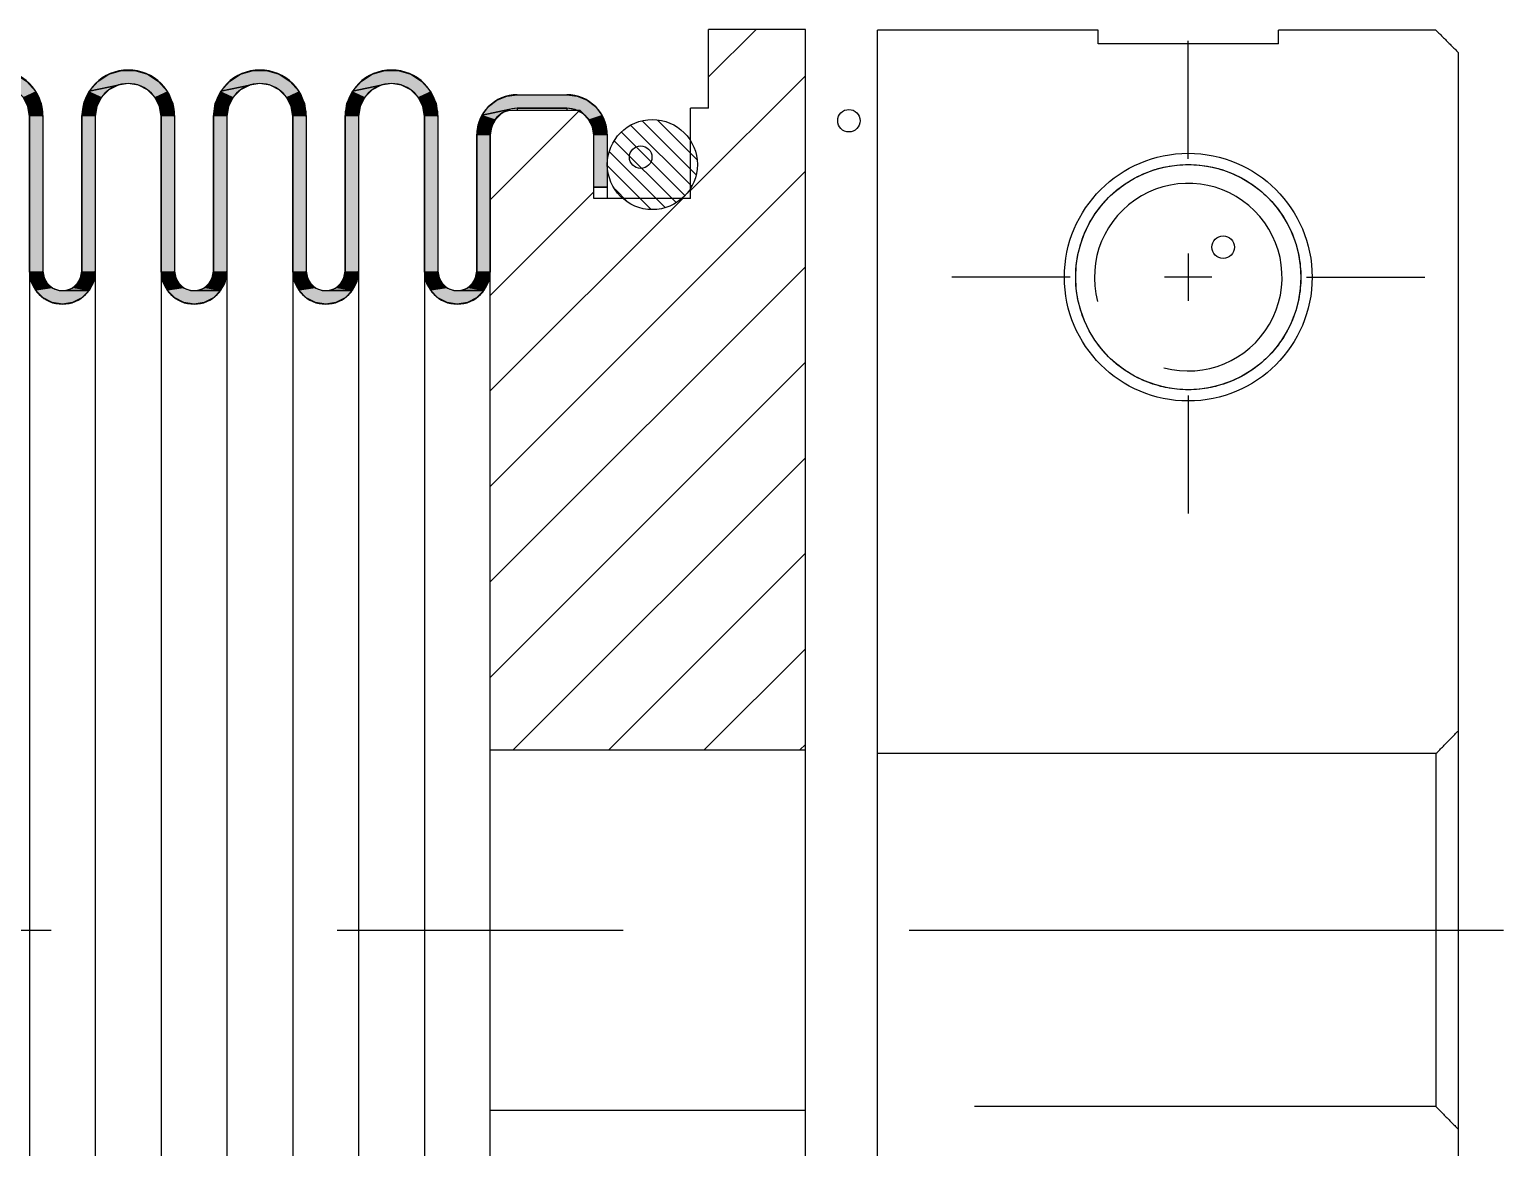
# Model space of a CAD drawing. Header units: millimetres. Extents: x -29 to 3384, y -388 to 1226.
# Drawn here: x 184 to 216.73, y 69.68 to 94.51 of the extents above; entities that cross this region are included whole.
import ezdxf

# ---------------------------------------------------------------- set-up
doc = ezdxf.new("R2010")
doc.units = ezdxf.units.MM
doc.linetypes.add('CENTER', pattern=[50.8, 31.75, -6.35, 6.35, -6.35])
doc.layers.add('DEFAULT_1', color=7, linetype='CENTER')

# ---------------------------------------------------------------- blocks, each defined once
blk = doc.blocks.new('*U4')
at = {"color": 2, "linetype": 'Continuous', "extrusion": (0, 0, -1)}
for points in [[(-128.558, 246.208), (-129.457, 246.04), (-128.174, 245.764)], [(-129.052, 246.525), (-131.258, 246.208), (-128.558, 246.208)], [(-128.558, 246.208), (-129.908, 246.111), (-129.457, 246.04)], [(-131.258, 246.208), (-129.908, 246.111), (-128.558, 246.208)], [(-129.615, 246.69), (-130.765, 246.525), (-129.052, 246.525)], [(-130.765, 246.525), (-131.258, 246.208), (-129.052, 246.525)], [(-130.765, 246.525), (-129.615, 246.69), (-130.202, 246.69)], [(-131.258, 246.208), (-130.36, 246.04), (-129.908, 246.111)], [(-131.258, 246.208), (-131.643, 245.764), (-130.36, 246.04)], [(-130.36, 246.04), (-131.643, 245.764), (-130.767, 245.832)], [(-130.767, 245.832), (-131.643, 245.764), (-131.091, 245.509)], [(-131.643, 245.764), (-131.886, 245.231), (-131.091, 245.509)], [(-131.091, 245.509), (-131.886, 245.231), (-131.298, 245.101)], [(-131.886, 245.231), (-131.97, 244.65), (-131.298, 245.101)], [(-131.298, 245.101), (-131.97, 244.65), (-131.37, 244.65)], [(-131.37, 244.65), (-131.97, 237.773), (-131.37, 237.773)], [(-131.97, 244.65), (-131.97, 237.773), (-131.37, 244.65)], [(-131.97, 237.773), (-131.441, 237.321), (-131.37, 237.773)]]:
    blk.add_solid(points, dxfattribs=at)
blk = doc.blocks.new('*U5')
at = {"color": 2, "linetype": 'Continuous', "extrusion": (0, 0, -1)}
for points in [[(-134.404, 246.208), (-135.303, 246.04), (-134.02, 245.764)], [(-134.898, 246.525), (-137.104, 246.208), (-134.404, 246.208)], [(-134.404, 246.208), (-135.754, 246.111), (-135.303, 246.04)], [(-137.104, 246.208), (-135.754, 246.111), (-134.404, 246.208)], [(-135.461, 246.69), (-136.611, 246.525), (-134.898, 246.525)], [(-136.611, 246.525), (-137.104, 246.208), (-134.898, 246.525)], [(-136.611, 246.525), (-135.461, 246.69), (-136.048, 246.69)], [(-137.104, 246.208), (-136.206, 246.04), (-135.754, 246.111)], [(-137.104, 246.208), (-137.489, 245.764), (-136.206, 246.04)], [(-136.206, 246.04), (-137.489, 245.764), (-136.613, 245.832)], [(-136.613, 245.832), (-137.489, 245.764), (-136.937, 245.509)], [(-137.489, 245.764), (-137.732, 245.231), (-136.937, 245.509)], [(-136.937, 245.509), (-137.732, 245.231), (-137.144, 245.101)], [(-137.732, 245.231), (-137.816, 244.65), (-137.144, 245.101)], [(-137.144, 245.101), (-137.816, 244.65), (-137.216, 244.65)], [(-137.216, 244.65), (-137.816, 237.773), (-137.216, 237.773)], [(-137.816, 244.65), (-137.816, 237.773), (-137.216, 244.65)], [(-137.816, 237.773), (-137.287, 237.321), (-137.216, 237.773)]]:
    blk.add_solid(points, dxfattribs=at)
blk = doc.blocks.new('*U6')
at = {"color": 2, "linetype": 'Continuous', "extrusion": (0, 0, -1)}
for points in [[(-140.251, 246.208), (-141.149, 246.04), (-139.866, 245.764)], [(-140.744, 246.525), (-142.951, 246.208), (-140.251, 246.208)], [(-140.251, 246.208), (-141.601, 246.111), (-141.149, 246.04)], [(-142.951, 246.208), (-141.601, 246.111), (-140.251, 246.208)], [(-141.307, 246.69), (-142.457, 246.525), (-140.744, 246.525)], [(-142.457, 246.525), (-142.951, 246.208), (-140.744, 246.525)], [(-142.457, 246.525), (-141.307, 246.69), (-141.894, 246.69)], [(-142.951, 246.208), (-142.052, 246.04), (-141.601, 246.111)], [(-142.951, 246.208), (-143.335, 245.764), (-142.052, 246.04)], [(-142.052, 246.04), (-143.335, 245.764), (-142.46, 245.832)], [(-142.46, 245.832), (-143.335, 245.764), (-142.783, 245.509)], [(-143.335, 245.764), (-143.579, 245.231), (-142.783, 245.509)], [(-142.783, 245.509), (-143.579, 245.231), (-142.991, 245.101)], [(-143.579, 245.231), (-143.662, 244.65), (-142.991, 245.101)], [(-142.991, 245.101), (-143.662, 244.65), (-143.062, 244.65)], [(-143.062, 244.65), (-143.662, 237.773), (-143.062, 237.773)], [(-143.662, 244.65), (-143.662, 237.773), (-143.062, 244.65)], [(-143.662, 237.773), (-143.134, 237.321), (-143.062, 237.773)]]:
    blk.add_solid(points, dxfattribs=at)
blk = doc.blocks.new('*U7')
at = {"color": 2, "linetype": 'Continuous', "extrusion": (0, 0, -1)}
for points in [[(-146.097, 246.208), (-146.995, 246.04), (-145.712, 245.764)], [(-146.59, 246.525), (-148.797, 246.208), (-146.097, 246.208)], [(-146.097, 246.208), (-147.447, 246.111), (-146.995, 246.04)], [(-148.797, 246.208), (-147.447, 246.111), (-146.097, 246.208)], [(-147.153, 246.69), (-148.303, 246.525), (-146.59, 246.525)], [(-148.303, 246.525), (-148.797, 246.208), (-146.59, 246.525)], [(-148.303, 246.525), (-147.153, 246.69), (-147.74, 246.69)], [(-148.797, 246.208), (-147.898, 246.04), (-147.447, 246.111)], [(-148.797, 246.208), (-149.181, 245.764), (-147.898, 246.04)], [(-147.898, 246.04), (-149.181, 245.764), (-148.306, 245.832)], [(-148.306, 245.832), (-149.181, 245.764), (-148.629, 245.509)], [(-149.181, 245.764), (-149.425, 245.231), (-148.629, 245.509)], [(-148.629, 245.509), (-149.425, 245.231), (-148.837, 245.101)], [(-149.425, 245.231), (-149.508, 244.65), (-148.837, 245.101)], [(-148.837, 245.101), (-149.508, 244.65), (-148.908, 244.65)], [(-148.908, 244.65), (-149.508, 237.773), (-148.908, 237.773)], [(-149.508, 244.65), (-149.508, 237.773), (-148.908, 244.65)], [(-149.508, 237.773), (-148.98, 237.321), (-148.908, 237.773)]]:
    blk.add_solid(points, dxfattribs=at)
blk = doc.blocks.new('*U11')
at = {"color": 2, "linetype": 'Continuous', "extrusion": (0, 0, -1)}
for points in [[(-134.02, 245.764), (-134.572, 245.509), (-133.776, 245.231)], [(-134.572, 245.509), (-134.364, 245.101), (-133.776, 245.231)], [(-135.303, 246.04), (-134.895, 245.832), (-134.02, 245.764)], [(-134.895, 245.832), (-134.572, 245.509), (-134.02, 245.764)], [(-133.776, 245.231), (-134.364, 245.101), (-133.693, 244.65)], [(-134.364, 245.101), (-134.293, 244.65), (-133.693, 244.65)], [(-133.693, 244.65), (-134.293, 237.773), (-133.693, 237.773)], [(-134.293, 244.65), (-134.293, 237.773), (-133.693, 244.65)], [(-133.693, 237.773), (-134.221, 237.321), (-133.641, 237.478)], [(-134.293, 237.773), (-134.221, 237.321), (-133.693, 237.773)], [(-133.262, 237.027), (-134.014, 236.914), (-132.981, 236.924)], [(-133.491, 237.219), (-134.014, 236.914), (-133.262, 237.027)], [(-133.641, 237.478), (-134.221, 237.321), (-133.491, 237.219)], [(-134.221, 237.321), (-134.014, 236.914), (-133.491, 237.219)]]:
    blk.add_solid(points, dxfattribs=at)
blk = doc.blocks.new('*U12')
at = {"color": 2, "linetype": 'Continuous', "extrusion": (0, 0, -1)}
for points in [[(-139.866, 245.764), (-140.418, 245.509), (-139.623, 245.231)], [(-140.418, 245.509), (-140.211, 245.101), (-139.623, 245.231)], [(-141.149, 246.04), (-140.741, 245.832), (-139.866, 245.764)], [(-140.741, 245.832), (-140.418, 245.509), (-139.866, 245.764)], [(-139.623, 245.231), (-140.211, 245.101), (-139.539, 244.65)], [(-140.211, 245.101), (-140.139, 244.65), (-139.539, 244.65)], [(-139.539, 244.65), (-140.139, 237.773), (-139.539, 237.773)], [(-140.139, 244.65), (-140.139, 237.773), (-139.539, 244.65)], [(-139.539, 237.773), (-140.067, 237.321), (-139.487, 237.478)], [(-140.139, 237.773), (-140.067, 237.321), (-139.539, 237.773)], [(-139.108, 237.027), (-139.86, 236.914), (-138.827, 236.924)], [(-139.337, 237.219), (-139.86, 236.914), (-139.108, 237.027)], [(-139.487, 237.478), (-140.067, 237.321), (-139.337, 237.219)], [(-140.067, 237.321), (-139.86, 236.914), (-139.337, 237.219)]]:
    blk.add_solid(points, dxfattribs=at)
blk = doc.blocks.new('*U13')
at = {"color": 2, "linetype": 'Continuous', "extrusion": (0, 0, -1)}
for points in [[(-145.712, 245.764), (-146.264, 245.509), (-145.469, 245.231)], [(-146.264, 245.509), (-146.057, 245.101), (-145.469, 245.231)], [(-146.995, 246.04), (-146.588, 245.832), (-145.712, 245.764)], [(-146.588, 245.832), (-146.264, 245.509), (-145.712, 245.764)], [(-145.469, 245.231), (-146.057, 245.101), (-145.385, 244.65)], [(-146.057, 245.101), (-145.985, 244.65), (-145.385, 244.65)], [(-145.385, 244.65), (-145.985, 237.773), (-145.385, 237.773)], [(-145.985, 244.65), (-145.985, 237.773), (-145.385, 244.65)], [(-145.385, 237.773), (-145.914, 237.321), (-145.333, 237.478)], [(-145.985, 237.773), (-145.914, 237.321), (-145.385, 237.773)], [(-144.954, 237.027), (-145.706, 236.914), (-144.673, 236.924)], [(-145.184, 237.219), (-145.706, 236.914), (-144.954, 237.027)], [(-145.333, 237.478), (-145.914, 237.321), (-145.184, 237.219)], [(-145.914, 237.321), (-145.706, 236.914), (-145.184, 237.219)]]:
    blk.add_solid(points, dxfattribs=at)
blk = doc.blocks.new('*U15')
at = {"color": 2, "linetype": 'Continuous', "extrusion": (0, 0, -1)}
for points in [[(-152.565, 245.55), (-156.131, 245.37), (-152.131, 245.37)], [(-153.031, 245.611), (-155.697, 245.55), (-152.565, 245.55)], [(-155.697, 245.55), (-156.131, 245.37), (-152.565, 245.55)], [(-155.697, 245.55), (-153.031, 245.611), (-155.231, 245.611)], [(-151.759, 245.084), (-152.661, 244.953), (-151.472, 244.711)], [(-152.131, 245.37), (-156.504, 245.084), (-151.759, 245.084)], [(-151.759, 245.084), (-153.031, 245.011), (-152.661, 244.953)], [(-156.504, 245.084), (-153.031, 245.011), (-151.759, 245.084)], [(-156.131, 245.37), (-156.504, 245.084), (-152.131, 245.37)], [(-156.504, 245.084), (-155.231, 245.011), (-153.031, 245.011)], [(-156.504, 245.084), (-155.602, 244.953), (-155.231, 245.011)], [(-156.504, 245.084), (-156.79, 244.711), (-155.602, 244.953)], [(-155.602, 244.953), (-156.79, 244.711), (-155.937, 244.782)], [(-155.937, 244.782), (-156.79, 244.711), (-156.202, 244.517)], [(-156.79, 244.711), (-156.97, 244.277), (-156.202, 244.517)], [(-156.202, 244.517), (-156.97, 244.277), (-156.373, 244.182)], [(-156.97, 244.277), (-157.031, 243.811), (-156.373, 244.182)], [(-156.373, 244.182), (-157.031, 243.811), (-156.431, 243.811)], [(-156.431, 243.811), (-157.031, 241.511), (-156.431, 241.511)], [(-157.031, 243.811), (-157.031, 241.511), (-156.431, 243.811)]]:
    blk.add_solid(points, dxfattribs=at)
blk = doc.blocks.new('*U17')
at = {"color": 2, "linetype": 'Continuous', "extrusion": (0, 0, -1)}
for points in [[(-152.661, 244.953), (-152.326, 244.782), (-151.472, 244.711)], [(-151.293, 244.277), (-151.89, 244.182), (-151.231, 243.811)], [(-151.89, 244.182), (-151.831, 243.811), (-151.231, 243.811)], [(-151.472, 244.711), (-152.061, 244.517), (-151.293, 244.277)], [(-152.061, 244.517), (-151.89, 244.182), (-151.293, 244.277)], [(-152.326, 244.782), (-152.061, 244.517), (-151.472, 244.711)], [(-151.231, 243.811), (-151.831, 237.773), (-151.231, 237.773)], [(-151.831, 243.811), (-151.831, 237.773), (-151.231, 243.811)], [(-151.231, 237.773), (-151.76, 237.321), (-151.179, 237.478)], [(-151.831, 237.773), (-151.76, 237.321), (-151.231, 237.773)], [(-150.801, 237.027), (-151.552, 236.914), (-150.519, 236.924)], [(-151.03, 237.219), (-151.552, 236.914), (-150.801, 237.027)], [(-151.179, 237.478), (-151.76, 237.321), (-151.03, 237.219)], [(-151.76, 237.321), (-151.552, 236.914), (-151.03, 237.219)]]:
    blk.add_solid(points, dxfattribs=at)
blk = doc.blocks.new('*U21')
at = {"color": 2, "linetype": 'Continuous', "extrusion": (0, 0, -1)}
for points in [[(-131.97, 237.773), (-132.022, 237.478), (-131.441, 237.321)], [(-132.022, 237.478), (-132.171, 237.219), (-131.441, 237.321)], [(-131.441, 237.321), (-132.171, 237.219), (-131.649, 236.914)]]:
    blk.add_solid(points, dxfattribs=at)
blk = doc.blocks.new('*U22')
at = {"color": 2, "linetype": 'Continuous', "extrusion": (0, 0, -1)}
for points in [[(-137.816, 237.773), (-137.868, 237.478), (-137.287, 237.321)], [(-137.868, 237.478), (-138.018, 237.219), (-137.287, 237.321)], [(-137.287, 237.321), (-138.018, 237.219), (-137.495, 236.914)]]:
    blk.add_solid(points, dxfattribs=at)
blk = doc.blocks.new('*U23')
at = {"color": 2, "linetype": 'Continuous', "extrusion": (0, 0, -1)}
for points in [[(-143.662, 237.773), (-143.714, 237.478), (-143.134, 237.321)], [(-143.714, 237.478), (-143.864, 237.219), (-143.134, 237.321)], [(-143.134, 237.321), (-143.864, 237.219), (-143.341, 236.914)]]:
    blk.add_solid(points, dxfattribs=at)
blk = doc.blocks.new('*U24')
at = {"color": 2, "linetype": 'Continuous', "extrusion": (0, 0, -1)}
for points in [[(-149.508, 237.773), (-149.56, 237.478), (-148.98, 237.321)], [(-149.56, 237.478), (-149.71, 237.219), (-148.98, 237.321)], [(-148.98, 237.321), (-149.71, 237.219), (-149.187, 236.914)]]:
    blk.add_solid(points, dxfattribs=at)
blk = doc.blocks.new('*U28')
at = {"color": 2, "linetype": 'Continuous', "extrusion": (0, 0, -1)}
for points in [[(-132.171, 237.219), (-132.401, 237.027), (-131.649, 236.914)], [(-132.401, 237.027), (-132.682, 236.924), (-131.649, 236.914)], [(-132.981, 236.924), (-134.014, 236.914), (-131.649, 236.914)], [(-131.649, 236.914), (-132.682, 236.924), (-132.981, 236.924)], [(-131.649, 236.914), (-133.69, 236.59), (-131.972, 236.59)], [(-134.014, 236.914), (-133.69, 236.59), (-131.649, 236.914)], [(-131.972, 236.59), (-133.283, 236.383), (-132.38, 236.383)], [(-133.69, 236.59), (-133.283, 236.383), (-131.972, 236.59)], [(-133.283, 236.383), (-132.831, 236.311), (-132.38, 236.383)]]:
    blk.add_solid(points, dxfattribs=at)
blk = doc.blocks.new('*U29')
at = {"color": 2, "linetype": 'Continuous', "extrusion": (0, 0, -1)}
for points in [[(-138.018, 237.219), (-138.247, 237.027), (-137.495, 236.914)], [(-138.247, 237.027), (-138.528, 236.924), (-137.495, 236.914)], [(-138.827, 236.924), (-139.86, 236.914), (-137.495, 236.914)], [(-137.495, 236.914), (-138.528, 236.924), (-138.827, 236.924)], [(-137.495, 236.914), (-139.537, 236.59), (-137.818, 236.59)], [(-139.86, 236.914), (-139.537, 236.59), (-137.495, 236.914)], [(-137.818, 236.59), (-139.129, 236.383), (-138.226, 236.383)], [(-139.537, 236.59), (-139.129, 236.383), (-137.818, 236.59)], [(-139.129, 236.383), (-138.677, 236.311), (-138.226, 236.383)]]:
    blk.add_solid(points, dxfattribs=at)
blk = doc.blocks.new('*U30')
at = {"color": 2, "linetype": 'Continuous', "extrusion": (0, 0, -1)}
for points in [[(-143.864, 237.219), (-144.093, 237.027), (-143.341, 236.914)], [(-144.093, 237.027), (-144.374, 236.924), (-143.341, 236.914)], [(-144.673, 236.924), (-145.706, 236.914), (-143.341, 236.914)], [(-143.341, 236.914), (-144.374, 236.924), (-144.673, 236.924)], [(-143.341, 236.914), (-145.383, 236.59), (-143.665, 236.59)], [(-145.706, 236.914), (-145.383, 236.59), (-143.341, 236.914)], [(-143.665, 236.59), (-144.975, 236.383), (-144.072, 236.383)], [(-145.383, 236.59), (-144.975, 236.383), (-143.665, 236.59)], [(-144.975, 236.383), (-144.524, 236.311), (-144.072, 236.383)]]:
    blk.add_solid(points, dxfattribs=at)
blk = doc.blocks.new('*U31')
at = {"color": 2, "linetype": 'Continuous', "extrusion": (0, 0, -1)}
for points in [[(-149.71, 237.219), (-149.939, 237.027), (-149.187, 236.914)], [(-149.939, 237.027), (-150.22, 236.924), (-149.187, 236.914)], [(-150.519, 236.924), (-151.552, 236.914), (-149.187, 236.914)], [(-149.187, 236.914), (-150.22, 236.924), (-150.519, 236.924)], [(-149.187, 236.914), (-151.229, 236.59), (-149.511, 236.59)], [(-151.552, 236.914), (-151.229, 236.59), (-149.187, 236.914)], [(-149.511, 236.59), (-150.821, 236.383), (-149.918, 236.383)], [(-151.229, 236.59), (-150.821, 236.383), (-149.511, 236.59)], [(-150.821, 236.383), (-150.37, 236.311), (-149.918, 236.383)]]:
    blk.add_solid(points, dxfattribs=at)

msp = doc.modelspace()

# ---------------------------------------------------------------- linework, layer by layer
at = {"linetype": 'Continuous'}
for p, q in [((199.07773, 93.4524), (200.13231, 94.50698)), ((199.07773, 92.75698), (199.07773, 94.50698)), ((201.22773, 94.50698), (199.07773, 94.50698)), ((201.22773, 54.50698), (201.22773, 94.50698)), ((202.82773, 54.50698), (202.82773, 94.49097)), ((207.72773, 94.49097), (202.82773, 94.49097)), ((207.72773, 94.19073), (207.72773, 94.49097)), ((215.22773, 94.49097), (211.72773, 94.49097)), ((211.72773, 94.19073), (211.72773, 94.49097)), ((211.72773, 94.19073), (207.72773, 94.19073)), ((215.72773, 55.00698), (215.72773, 93.99056)), ((198.67773, 90.93108), (201.22773, 93.48108)), ((185.96345, 93.27121), (185.75974, 93.16741)), ((188.88653, 93.27121), (188.68281, 93.16741)), ((191.80961, 93.27121), (191.60589, 93.16741)), ((194.5948, 93.02631), (194.82773, 93.05698)), ((194.82773, 93.05698), (195.92773, 93.05698)), ((194.22773, 90.72372), (196.21099, 92.70698)), ((194.64232, 92.72761), (194.47506, 92.64239)), ((196.22773, 92.70698), (194.72773, 92.70698)), ((194.82773, 92.75698), (194.82773, 92.70698)), ((194.82773, 92.75698), (195.92773, 92.75698)), ((195.92773, 92.75698), (195.92773, 92.70698)), ((196.52773, 92.40698), (196.22773, 92.70698)), ((198.67773, 90.75698), (198.67773, 92.75698)), ((199.07773, 92.75698), (198.67773, 92.75698)), ((183.99696, 92.57621), (183.99696, 56.43775)), ((184.29696, 92.57621), (184.29696, 89.13775)), ((185.1585, 92.57621), (185.1585, 89.13775)), ((185.4585, 92.57621), (185.4585, 56.43775)), ((186.92004, 92.57621), (186.92004, 56.43775)), ((187.22004, 92.57621), (187.22004, 89.13775)), ((188.08158, 92.57621), (188.08158, 89.13775)), ((188.38158, 92.57621), (188.38158, 56.43775)), ((189.84312, 92.57621), (189.84312, 56.43775)), ((190.14312, 92.57621), (190.14312, 89.13775)), ((191.00466, 92.57621), (191.00466, 89.13775)), ((191.30466, 92.57621), (191.30466, 56.43775)), ((192.76619, 92.57621), (192.76619, 56.43775)), ((193.06619, 92.57621), (193.06619, 89.13775)), ((196.52773, 90.75698), (196.52773, 92.40698)), ((198.70089, 91.0242), (197.34496, 92.38014)), ((198.79794, 91.2807), (197.60146, 92.47719)), ((198.81295, 91.61925), (197.94, 92.4922)), ((193.92773, 92.15698), (193.92773, 89.13775)), ((194.22773, 56.80698), (194.22773, 92.20698)), ((196.82773, 92.15698), (196.82773, 90.75698)), ((198.35563, 90.66236), (196.98311, 92.03487)), ((198.55083, 90.82071), (197.14147, 92.23007)), ((198.11259, 90.55184), (196.87259, 91.79184)), ((194.22773, 84.35976), (201.22773, 91.35976)), ((197.80029, 90.51059), (196.83135, 91.47953)), ((196.52773, 91.00698), (196.82773, 91.00698)), ((194.22773, 88.6024), (196.52773, 90.9024)), ((194.22773, 86.48108), (198.50363, 90.75698)), ((198.67773, 90.75698), (196.52773, 90.75698)), ((197.27891, 90.67842), (196.99917, 90.95816)), ((209.72773, 89.53198), (209.72773, 88.48198)), ((184.29696, 89.13775), (184.32294, 88.99042)), ((187.22004, 89.13775), (187.24602, 88.99042)), ((190.14312, 89.13775), (190.1691, 88.99042)), ((193.06619, 89.13775), (193.09217, 88.99042)), ((194.22773, 82.23844), (201.22773, 89.23844)), ((210.25273, 89.00698), (209.20273, 89.00698)), ((194.22773, 80.11712), (201.22773, 87.11712)), ((194.73892, 78.50698), (201.22773, 84.9958)), ((196.86024, 78.50698), (201.22773, 82.87448)), ((198.98156, 78.50698), (201.22773, 80.75315)), ((201.10288, 78.50698), (201.22773, 78.63183)), ((194.22773, 78.50698), (201.22773, 78.50698)), ((215.22773, 78.42616), (202.82773, 78.42616)), ((215.22773, 78.42616), (215.22773, 70.58779)), ((194.22773, 70.50698), (201.22773, 70.50698)), ((215.22773, 70.58779), (204.98216, 70.58779))]:
    msp.add_line(p, q, dxfattribs=at)
for points in [[(182.838, 93.51383), (183.1195, 93.59649), (183.41289, 93.59649), (183.69439, 93.51383), (183.94121, 93.35521), (184.13333, 93.13348), (184.25521, 92.86661), (184.29696, 92.57621), (184.29696, 89.13775), (184.03273, 88.91193), (183.99696, 89.13775), (183.99696, 92.57621), (183.9612, 92.80203), (183.8574, 93.00574), (183.69573, 93.16741), (183.49202, 93.27121), (183.26619, 93.30698), (183.04037, 93.27121), (182.39906, 93.13348), (182.59118, 93.35521), (182.838, 93.51383)], [(183.99696, 92.57621), (183.9612, 92.80203), (183.8574, 93.00574), (183.69573, 93.16741), (183.49202, 93.27121), (183.26619, 93.30698), (183.04037, 93.27121), (182.39906, 93.13348), (182.59118, 93.35521), (182.838, 93.51383)], [(182.838, 93.51383), (183.1195, 93.59649), (183.41289, 93.59649), (183.69439, 93.51383), (183.94121, 93.35521), (184.13333, 93.13348), (184.25521, 92.86661), (184.29696, 92.57621)], [(185.76107, 93.51383), (186.04258, 93.59649), (186.33597, 93.59649), (186.61747, 93.51383), (186.86428, 93.35521), (187.05641, 93.13348), (187.17829, 92.86661), (187.22004, 92.57621), (187.22004, 89.13775), (186.95581, 88.91193), (186.92004, 89.13775), (186.92004, 92.57621), (186.88427, 92.80203), (186.78048, 93.00574), (186.61881, 93.16741), (186.41509, 93.27121), (186.18927, 93.30698), (185.96345, 93.27121), (185.32213, 93.13348), (185.51426, 93.35521), (185.76107, 93.51383)], [(186.92004, 92.57621), (186.88427, 92.80203), (186.78048, 93.00574), (186.61881, 93.16741), (186.41509, 93.27121), (186.18927, 93.30698), (185.96345, 93.27121), (185.32213, 93.13348), (185.51426, 93.35521), (185.76107, 93.51383)], [(185.76107, 93.51383), (186.04258, 93.59649), (186.33597, 93.59649), (186.61747, 93.51383), (186.86428, 93.35521), (187.05641, 93.13348), (187.17829, 92.86661), (187.22004, 92.57621)], [(188.68415, 93.51383), (188.96565, 93.59649), (189.25904, 93.59649), (189.54055, 93.51383), (189.78736, 93.35521), (189.97949, 93.13348), (190.10136, 92.86661), (190.14312, 92.57621), (190.14312, 89.13775), (189.87888, 88.91193), (189.84312, 89.13775), (189.84312, 92.57621), (189.80735, 92.80203), (189.70355, 93.00574), (189.54188, 93.16741), (189.33817, 93.27121), (189.11235, 93.30698), (188.88653, 93.27121), (188.24521, 93.13348), (188.43734, 93.35521), (188.68415, 93.51383)], [(189.84312, 92.57621), (189.80735, 92.80203), (189.70355, 93.00574), (189.54188, 93.16741), (189.33817, 93.27121), (189.11235, 93.30698), (188.88653, 93.27121), (188.24521, 93.13348), (188.43734, 93.35521), (188.68415, 93.51383)], [(188.68415, 93.51383), (188.96565, 93.59649), (189.25904, 93.59649), (189.54055, 93.51383), (189.78736, 93.35521), (189.97949, 93.13348), (190.10136, 92.86661), (190.14312, 92.57621)], [(191.60723, 93.51383), (191.88873, 93.59649), (192.18212, 93.59649), (192.46362, 93.51383), (192.71044, 93.35521), (192.90256, 93.13348), (193.02444, 92.86661), (193.06619, 92.57621), (193.06619, 89.13775), (192.80196, 88.91193), (192.76619, 89.13775), (192.76619, 92.57621), (192.73043, 92.80203), (192.62663, 93.00574), (192.46496, 93.16741), (192.26125, 93.27121), (192.03543, 93.30698), (191.80961, 93.27121), (191.16829, 93.13348), (191.36042, 93.35521), (191.60723, 93.51383)], [(192.76619, 92.57621), (192.73043, 92.80203), (192.62663, 93.00574), (192.46496, 93.16741), (192.26125, 93.27121), (192.03543, 93.30698), (191.80961, 93.27121), (191.16829, 93.13348), (191.36042, 93.35521), (191.60723, 93.51383)], [(191.60723, 93.51383), (191.88873, 93.59649), (192.18212, 93.59649), (192.46362, 93.51383), (192.71044, 93.35521), (192.90256, 93.13348), (193.02444, 92.86661), (193.06619, 92.57621)], [(185.75974, 93.16741), (185.59807, 93.00574), (185.49427, 92.80203), (185.4585, 92.57621), (185.4585, 89.13775), (185.42274, 88.91193), (185.31894, 88.70821), (184.80254, 88.71352), (184.94312, 88.76469), (185.05772, 88.86085), (185.13252, 88.99042), (185.1585, 89.13775), (185.1585, 92.57621), (185.20026, 92.86661), (185.32213, 93.13348), (185.96345, 93.27121), (185.75974, 93.16741)], [(185.1585, 92.57621), (185.20026, 92.86661), (185.32213, 93.13348)], [(185.75974, 93.16741), (185.59807, 93.00574), (185.49427, 92.80203), (185.4585, 92.57621)], [(188.68281, 93.16741), (188.52114, 93.00574), (188.41735, 92.80203), (188.38158, 92.57621), (188.38158, 89.13775), (188.34581, 88.91193), (188.24202, 88.70821), (187.72561, 88.71352), (187.86619, 88.76469), (187.9808, 88.86085), (188.0556, 88.99042), (188.08158, 89.13775), (188.08158, 92.57621), (188.12333, 92.86661), (188.24521, 93.13348), (188.88653, 93.27121), (188.68281, 93.16741)], [(188.08158, 92.57621), (188.12333, 92.86661), (188.24521, 93.13348)], [(188.68281, 93.16741), (188.52114, 93.00574), (188.41735, 92.80203), (188.38158, 92.57621)], [(191.60589, 93.16741), (191.44422, 93.00574), (191.34042, 92.80203), (191.30466, 92.57621), (191.30466, 89.13775), (191.26889, 88.91193), (191.16509, 88.70821), (190.64869, 88.71352), (190.78927, 88.76469), (190.90388, 88.86085), (190.97868, 88.99042), (191.00466, 89.13775), (191.00466, 92.57621), (191.04641, 92.86661), (191.16829, 93.13348), (191.80961, 93.27121), (191.60589, 93.16741)], [(191.00466, 92.57621), (191.04641, 92.86661), (191.16829, 93.13348)], [(191.60589, 93.16741), (191.44422, 93.00574), (191.34042, 92.80203), (191.30466, 92.57621)], [(194.5948, 93.02631), (194.82773, 93.05698), (195.92773, 93.05698), (196.16067, 93.02631), (196.37773, 92.9364), (196.56413, 92.79337), (196.70716, 92.60698), (196.79707, 92.38991), (196.82773, 92.15698), (196.82773, 91.00698), (196.52773, 91.00698), (196.52773, 92.15698), (196.49837, 92.34239), (196.41314, 92.50965), (196.2804, 92.64239), (196.11314, 92.72761), (195.92773, 92.75698), (194.82773, 92.75698), (194.64232, 92.72761), (194.04831, 92.60698), (194.19134, 92.79337), (194.37773, 92.9364), (194.5948, 93.02631)], [(194.82773, 92.75698), (194.64232, 92.72761), (194.04831, 92.60698), (194.19134, 92.79337), (194.37773, 92.9364), (194.5948, 93.02631)], [(195.92773, 93.05698), (196.16067, 93.02631), (196.37773, 92.9364), (196.56413, 92.79337), (196.70716, 92.60698), (196.79707, 92.38991), (196.82773, 92.15698)], [(194.47506, 92.64239), (194.34232, 92.50965), (194.2571, 92.34239), (194.22773, 92.15698), (194.22773, 89.13775), (194.19197, 88.91193), (194.08817, 88.70821), (193.57177, 88.71352), (193.71235, 88.76469), (193.82695, 88.86085), (193.90175, 88.99042), (193.92773, 89.13775), (193.92773, 92.15698), (193.9584, 92.38991), (194.04831, 92.60698), (194.64232, 92.72761), (194.47506, 92.64239)], [(194.47506, 92.64239), (194.34232, 92.50965), (194.2571, 92.34239), (194.22773, 92.15698)], [(196.52773, 92.15698), (196.49837, 92.34239), (196.41314, 92.50965), (196.2804, 92.64239), (196.11314, 92.72761), (195.92773, 92.75698)], [(193.92773, 92.15698), (193.9584, 92.38991), (194.04831, 92.60698)], [(184.29696, 89.13775), (184.03273, 88.91193), (183.99696, 89.13775)], [(184.32294, 88.99042), (184.39774, 88.86085), (184.13653, 88.70821), (184.03273, 88.91193), (184.29696, 89.13775), (184.32294, 88.99042)], [(185.4585, 89.13775), (185.42274, 88.91193), (185.31894, 88.70821), (184.80254, 88.71352), (184.94312, 88.76469), (185.05772, 88.86085), (185.13252, 88.99042), (185.1585, 89.13775)], [(187.22004, 89.13775), (186.95581, 88.91193), (186.92004, 89.13775)], [(187.24602, 88.99042), (187.32082, 88.86085), (187.05961, 88.70821), (186.95581, 88.91193), (187.22004, 89.13775), (187.24602, 88.99042)], [(188.38158, 89.13775), (188.34581, 88.91193), (188.24202, 88.70821), (187.72561, 88.71352), (187.86619, 88.76469), (187.9808, 88.86085), (188.0556, 88.99042), (188.08158, 89.13775)], [(190.14312, 89.13775), (189.87888, 88.91193), (189.84312, 89.13775)], [(190.1691, 88.99042), (190.2439, 88.86085), (189.98268, 88.70821), (189.87888, 88.91193), (190.14312, 89.13775), (190.1691, 88.99042)], [(191.30466, 89.13775), (191.26889, 88.91193), (191.16509, 88.70821), (190.64869, 88.71352), (190.78927, 88.76469), (190.90388, 88.86085), (190.97868, 88.99042), (191.00466, 89.13775)], [(193.06619, 89.13775), (192.80196, 88.91193), (192.76619, 89.13775)], [(193.09217, 88.99042), (193.16698, 88.86085), (192.90576, 88.70821), (192.80196, 88.91193), (193.06619, 89.13775), (193.09217, 88.99042)], [(194.22773, 89.13775), (194.19197, 88.91193), (194.08817, 88.70821), (193.57177, 88.71352), (193.71235, 88.76469), (193.82695, 88.86085), (193.90175, 88.99042), (193.92773, 89.13775)], [(184.32294, 88.99042), (184.39774, 88.86085), (184.13653, 88.70821), (184.03273, 88.91193)], [(184.80254, 88.71352), (185.31894, 88.70821), (185.15727, 88.54654), (184.95355, 88.44274), (184.72773, 88.40698), (184.50191, 88.44274), (184.2982, 88.54654), (184.13653, 88.70821), (184.39774, 88.86085), (184.51235, 88.76469), (184.65293, 88.71352), (184.80254, 88.71352)], [(185.31894, 88.70821), (185.15727, 88.54654), (184.95355, 88.44274), (184.72773, 88.40698), (184.50191, 88.44274), (184.2982, 88.54654), (184.13653, 88.70821)], [(184.39774, 88.86085), (184.51235, 88.76469), (184.65293, 88.71352), (184.80254, 88.71352)], [(187.24602, 88.99042), (187.32082, 88.86085), (187.05961, 88.70821), (186.95581, 88.91193)], [(187.72561, 88.71352), (188.24202, 88.70821), (188.08035, 88.54654), (187.87663, 88.44274), (187.65081, 88.40698), (187.42499, 88.44274), (187.22127, 88.54654), (187.05961, 88.70821), (187.32082, 88.86085), (187.43543, 88.76469), (187.57601, 88.71352), (187.72561, 88.71352)], [(188.24202, 88.70821), (188.08035, 88.54654), (187.87663, 88.44274), (187.65081, 88.40698), (187.42499, 88.44274), (187.22127, 88.54654), (187.05961, 88.70821)], [(187.32082, 88.86085), (187.43543, 88.76469), (187.57601, 88.71352), (187.72561, 88.71352)], [(190.1691, 88.99042), (190.2439, 88.86085), (189.98268, 88.70821), (189.87888, 88.91193)], [(190.64869, 88.71352), (191.16509, 88.70821), (191.00342, 88.54654), (190.79971, 88.44274), (190.57389, 88.40698), (190.34807, 88.44274), (190.14435, 88.54654), (189.98268, 88.70821), (190.2439, 88.86085), (190.3585, 88.76469), (190.49908, 88.71352), (190.64869, 88.71352)], [(191.16509, 88.70821), (191.00342, 88.54654), (190.79971, 88.44274), (190.57389, 88.40698), (190.34807, 88.44274), (190.14435, 88.54654), (189.98268, 88.70821)], [(190.2439, 88.86085), (190.3585, 88.76469), (190.49908, 88.71352), (190.64869, 88.71352)], [(193.09217, 88.99042), (193.16698, 88.86085), (192.90576, 88.70821), (192.80196, 88.91193)], [(193.57177, 88.71352), (194.08817, 88.70821), (193.9265, 88.54654), (193.72278, 88.44274), (193.49696, 88.40698), (193.27114, 88.44274), (193.06743, 88.54654), (192.90576, 88.70821), (193.16698, 88.86085), (193.28158, 88.76469), (193.42216, 88.71352), (193.57177, 88.71352)], [(194.08817, 88.70821), (193.9265, 88.54654), (193.72278, 88.44274), (193.49696, 88.40698), (193.27114, 88.44274), (193.06743, 88.54654), (192.90576, 88.70821)], [(193.16698, 88.86085), (193.28158, 88.76469), (193.42216, 88.71352), (193.57177, 88.71352)]]:
    msp.add_lwpolyline(points, dxfattribs=at)
for centre, radius in [((202.19307, 92.48113), 0.25), ((197.82773, 91.50698), 1), ((197.56867, 91.67181), 0.25), ((209.72773, 89.00698), 2.75), ((209.72773, 89.00698), 2.5), ((210.50434, 89.67247), 0.25)]:
    msp.add_circle(centre, radius, dxfattribs=at)
for centre, radius, start, end in [((183.26619, 92.57621), 1.03077, 0, 180), ((186.18927, 92.57621), 1.03077, 0, 180), ((186.18927, 92.57621), 0.73077, 0, 180), ((189.11235, 92.57621), 1.03077, 0, 180), ((189.11235, 92.57621), 0.73077, 0, 180), ((192.03543, 92.57621), 1.03077, 0, 180), ((192.03543, 92.57621), 0.73077, 0, 180), ((194.82773, 92.15698), 0.9, 90, 180), ((195.92773, 92.15698), 0.9, 0, 90), ((194.82773, 92.15698), 0.6, 90, 180), ((194.72773, 92.20698), 0.5, 90, 180), ((195.92773, 92.15698), 0.6, 0, 90), ((209.72773, 89.00698), 2.08333, 255, 195), ((184.72773, 89.13775), 0.73077, 180, 0), ((184.72773, 89.13775), 0.43077, 180, 0), ((187.65081, 89.13775), 0.73077, 180, 0), ((187.65081, 89.13775), 0.43077, 180, 0), ((190.57389, 89.13775), 0.73077, 180, 0), ((190.57389, 89.13775), 0.43077, 180, 0), ((193.49696, 89.13775), 0.73077, 180, 0), ((193.49696, 89.13775), 0.43077, 180, 0)]:
    msp.add_arc(centre, radius, start, end, dxfattribs=at)
for points, start_tangent, end_tangent in [([(215.22773, 94.49097), (215.39479, 94.32378), (215.56145, 94.15698), (215.72773, 93.99056)], (0.70682366, -0.70738979), (0.70680893, -0.7074045)), ([(209.72773, 86.50698, 4.00027), (209.24001, 86.55501, 4.00027), (208.77102, 86.69728, 4.00027), (208.33881, 86.9283, 4.00027), (207.95997, 87.23921, 4.00027), (207.64906, 87.61805, 4.00027), (207.41803, 88.05027, 4.00027), (207.27577, 88.51925, 4.00027), (207.22773, 89.00698, 4.00027), (207.27577, 89.4947, 4.00027), (207.41803, 89.96369, 4.00027), (207.64906, 90.3959, 4.00027), (207.95997, 90.77474, 4.00027), (208.33881, 91.08565, 4.00027), (208.77102, 91.31668, 4.00027), (209.24001, 91.45894, 4.00027), (209.72773, 91.50698, 4.00027)], (-0.99999828, 0.0018568), (0.99999828, 0.0018568)), ([(209.72773, 91.50698, 4.00027), (210.21546, 91.45894, 4.00027), (210.68444, 91.31668, 4.00027), (211.11666, 91.08565, 4.00027), (211.4955, 90.77474, 4.00027), (211.80641, 90.3959, 4.00027), (212.03743, 89.96369, 4.00027), (212.1797, 89.4947, 4.00027), (212.22773, 89.00698, 4.00027), (212.1797, 88.51925, 4.00027), (212.03743, 88.05027, 4.00027), (211.80641, 87.61805, 4.00027), (211.4955, 87.23921, 4.00027), (211.11666, 86.9283, 4.00027), (210.68444, 86.69728, 4.00027), (210.21546, 86.55501, 4.00027), (209.72773, 86.50698, 4.00027)], (0.99999828, -0.0018568), (-0.99999828, -0.0018568)), ([(215.22773, 78.42616), (215.39223, 78.59391), (215.55892, 78.76364), (215.72773, 78.9353)], (0.69985421, 0.71428571), (0.70140709, 0.7127609)), ([(215.22773, 70.58779), (215.39223, 70.42004), (215.55892, 70.25032), (215.72773, 70.07866)], (0.69985421, -0.71428571), (0.70140709, -0.7127609))]:
    msp.add_spline(points, degree=3, dxfattribs=dict(at, start_tangent=start_tangent, end_tangent=end_tangent))
at = {"layer": 'DEFAULT_1', "linetype": 'CENTER'}
for p, q in [((209.72773, 91.63198), (209.72773, 94.25698)), ((207.10273, 89.00698), (204.47773, 89.00698)), ((212.35273, 89.00698), (214.97773, 89.00698)), ((209.72773, 86.38198), (209.72773, 83.75698)), ((152.72773, 74.50698), (216.72773, 74.50698))]:
    msp.add_line(p, q, dxfattribs=at)

# ---------------------------------------------------------------- block references
at = {"linetype": 'Continuous', "xscale": 0.5, "yscale": 0.5, "zscale": 0.5}
for name in ['*U4', '*U5', '*U6', '*U7', '*U11', '*U12', '*U13', '*U15', '*U17', '*U21', '*U22', '*U23', '*U24', '*U28', '*U29', '*U30', '*U31']:
    msp.add_blockref(name, (118.31207, -29.74867), dxfattribs=at)

doc.saveas('drawing.dxf')
